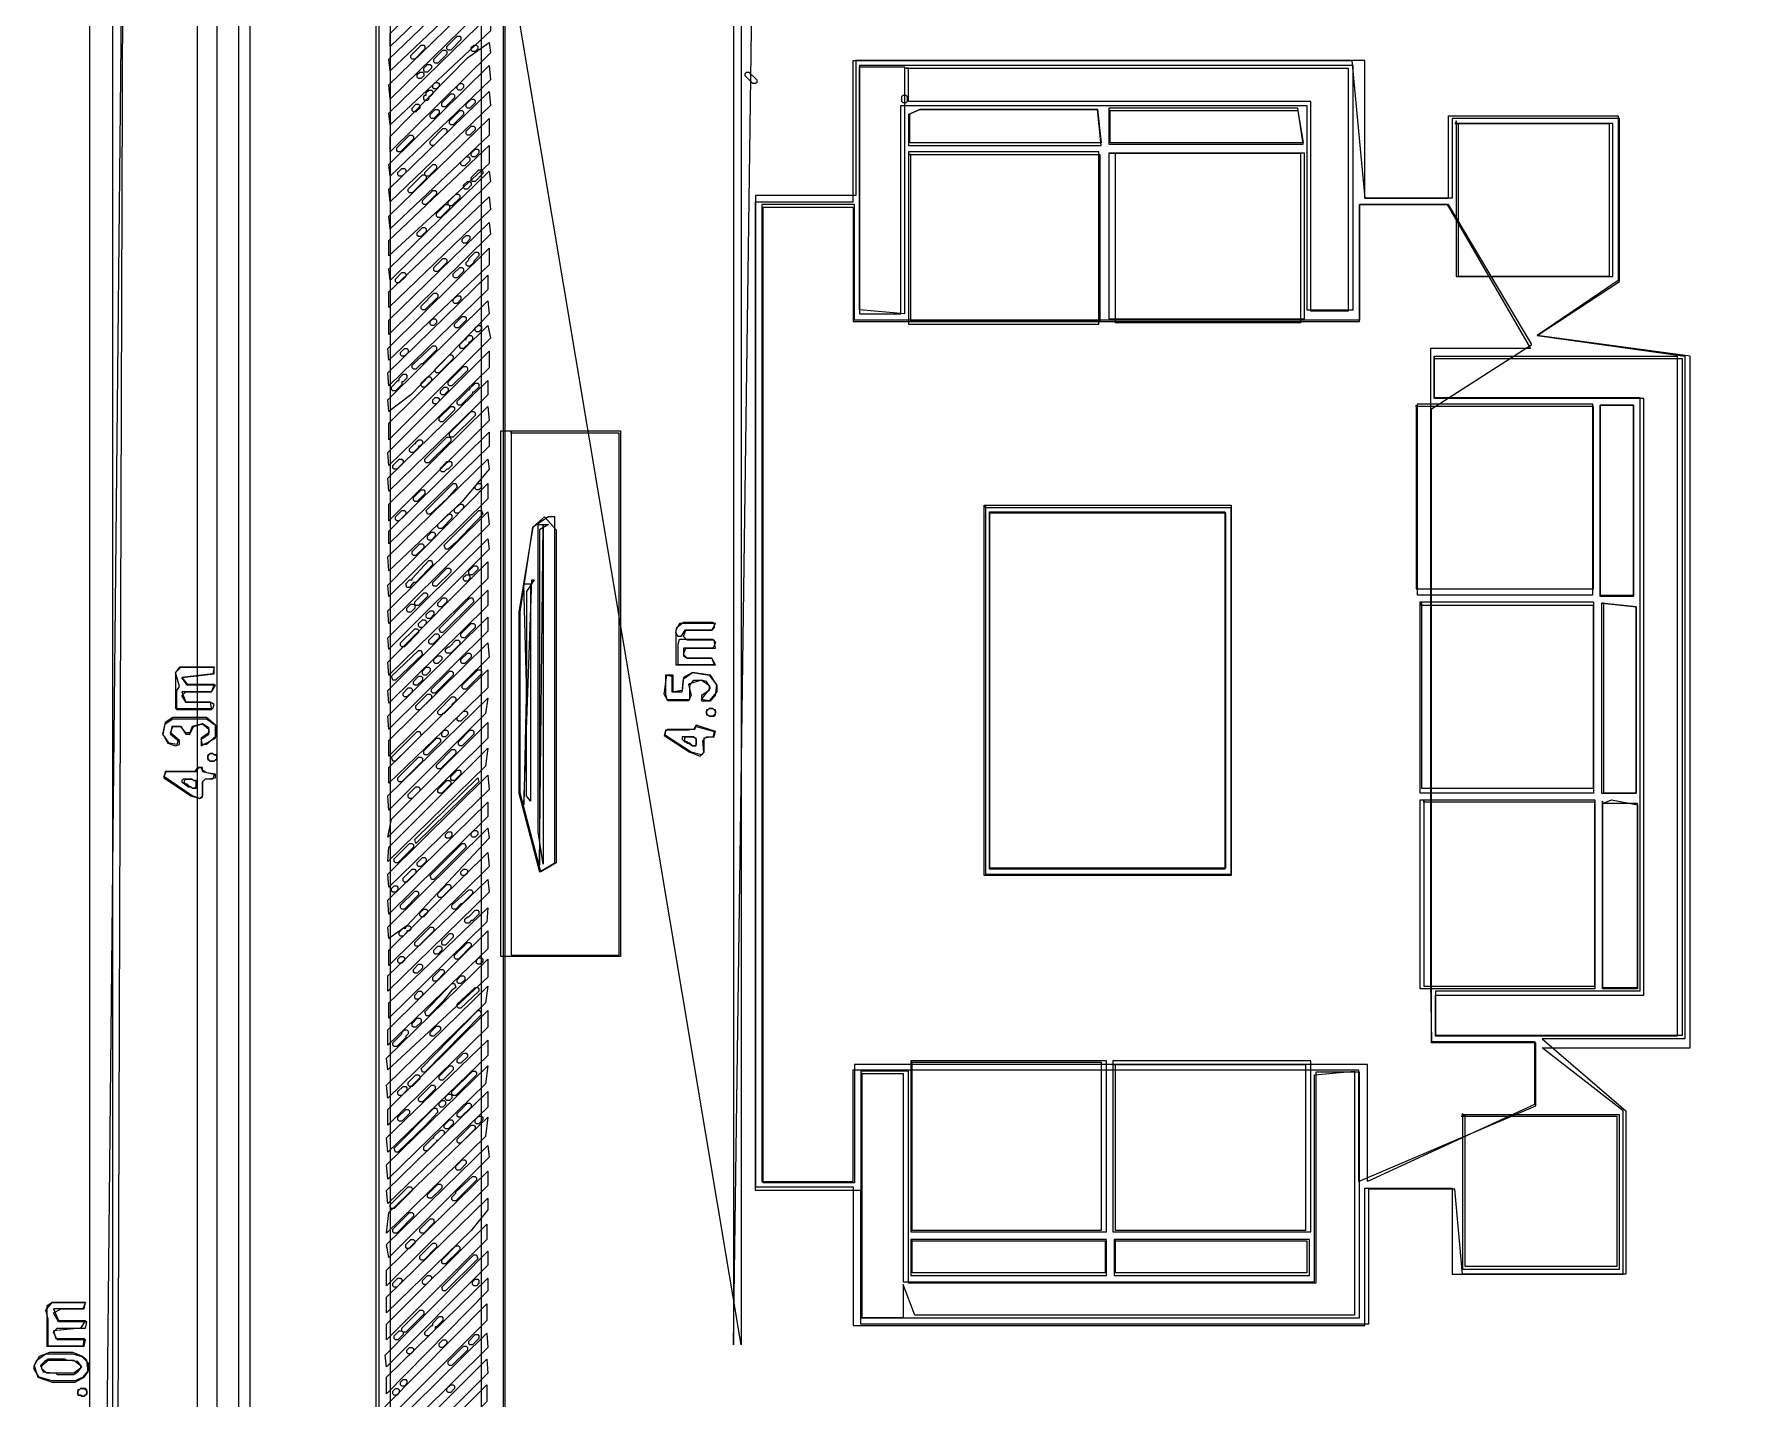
# Model space of a CAD drawing. Header units: millimetres. Extents: x 78 to 4002, y 104 to 3999.
# Drawn here: x 78 to 1406, y 2115 to 3176 of the extents above; entities that cross this region are included whole.
import ezdxf

# ---------------------------------------------------------------- set-up
doc = ezdxf.new("R2010")
doc.units = ezdxf.units.MM

msp = doc.modelspace()

# ---------------------------------------------------------------- linework, layer by layer
for points in [[(346, 3513), (2041, 3760), (3743, 3517), (3743, 759), (1400, 759), (1400, 1524), (910, 1107), (441, 1254), (441, 799), (1040, 799), (589, 1156), (1146, 748), (344, 748), (344, 3513)], [(346, 3514), (346, 745), (1145, 745), (1369, 1029), (1400, 748), (3769, 748), (3769, 3517), (2728, 3517), (2728, 3758), (1449, 3758), (1449, 3518), (346, 3518)], [(121, 3530), (121, 730), (149, 3504), (284, 3504), (121, 3530)], [(121, 3529), (283, 3513), (139, 3513), (139, 730), (148, 3529)], [(355, 3508), (355, 753), (1135, 753), (1066, 1031), (1066, 788), (409, 788), (409, 1263), (1072, 1263), (1072, 1541), (1031, 1279), (427, 1279), (427, 1772), (1074, 1772), (426, 1797), (426, 3461), (694, 3506), (355, 3506)], [(220, 3481), (220, 1798), (246, 1784), (246, 3454), (284, 3465), (220, 3481)], [(226, 3473), (283, 3464), (237, 3456), (237, 1785), (205, 1799), (205, 3473)], [(3648, 3461), (2771, 3461), (2771, 1761), (2518, 3198), (628, 3198), (628, 2157), (444, 3255), (444, 1805), (1083, 1805), (441, 1296), (1703, 1778), (1952, 1000), (1952, 1776), (2572, 1776), (1990, 1597), (1990, 811), (2676, 811), (2852, 1780), (2964, 809), (3667, 809), (2945, 2193), (3294, 2542), (3659, 2061), (3659, 3461)], [(443, 3253), (622, 3253), (622, 2157), (637, 3256), (2517, 3256), (2517, 2048), (2681, 1760), (2880, 2241), (3100, 1783), (2881, 1564), (2853, 1780), (2753, 1564), (2572, 1781), (1954, 1781), (1954, 1223), (1703, 1778), (1088, 1525), (869, 1720), (1080, 1807), (443, 1807), (443, 3253)], [(432, 3245), (433, 3242), (355, 3167), (355, 3177), (421, 3243), (432, 3245)], [(433, 3233), (433, 3222), (355, 3148), (354, 3157), (433, 3233)], [(432, 3213), (432, 3201), (355, 3126), (354, 3137), (432, 3213)], [(433, 3192), (433, 3179), (355, 3106), (354, 3115), (433, 3192)], [(409, 3175), (410, 3174), (410, 3172), (402, 3164), (400, 3164), (399, 3165), (399, 3167), (407, 3175), (409, 3175)], [(432, 3170), (433, 3162), (355, 3085), (355, 3097), (415, 3158), (432, 3170)], [(381, 3168), (382, 3167), (382, 3165), (374, 3157), (372, 3157), (371, 3158), (371, 3160), (379, 3168), (381, 3168)], [(398, 3164), (399, 3163), (399, 3161), (392, 3154), (390, 3154), (389, 3155), (389, 3157), (396, 3164), (398, 3164)], [(420, 3168), (422, 3168), (423, 3167), (423, 3165), (421, 3163), (419, 3163), (418, 3164), (418, 3166), (420, 3168)], [(432, 3152), (433, 3141), (355, 3066), (354, 3075), (432, 3152)], [(378, 3147), (380, 3147), (381, 3146), (381, 3144), (379, 3142), (377, 3142), (376, 3143), (376, 3145), (378, 3147)], [(386, 3153), (387, 3152), (387, 3150), (384, 3147), (382, 3147), (381, 3148), (381, 3150), (384, 3153), (386, 3153)], [(631, 3146), (632, 3147), (634, 3147), (640, 3141), (640, 3139), (639, 3138), (637, 3138), (631, 3144), (631, 3146)], [(718, 3156), (1103, 3156), (1113, 3049), (1178, 3049), (1178, 3113), (1310, 3113), (1310, 2985), (1247, 2942), (1362, 2926), (1362, 2395), (1251, 2395), (1316, 2339), (1316, 2212), (1189, 2212), (1183, 2278), (1116, 2278), (1116, 2173), (721, 2173), (721, 2277), (639, 2277), (639, 3046), (715, 3046), (715, 3156)], [(717, 3156), (717, 3051), (639, 3051), (639, 2280), (715, 2280), (715, 2172), (1113, 2172), (1113, 2279), (1181, 2279), (1181, 2212), (1314, 2212), (1314, 2339), (1251, 2388), (1366, 2388), (1366, 2926), (1247, 2942), (1311, 2984), (1311, 3111), (1181, 3111), (1181, 3049), (1113, 3049), (1113, 3156), (717, 3156)], [(720, 3149), (720, 2959), (752, 2959), (752, 3121), (1068, 3121), (1068, 2962), (1104, 2962), (1104, 3152), (720, 3152)], [(722, 3151), (755, 3151), (755, 2959), (720, 2962), (720, 3151)], [(756, 3150), (1100, 3150), (1100, 2961), (1071, 2961), (1071, 3124), (758, 3124), (758, 3150)], [(387, 3133), (388, 3132), (388, 3130), (386, 3128), (385, 3128), (385, 3126), (384, 3125), (382, 3125), (381, 3126), (381, 3128), (382, 3129), (383, 3129), (383, 3131), (385, 3133), (387, 3133)], [(390, 3139), (392, 3139), (393, 3138), (393, 3136), (391, 3134), (389, 3134), (388, 3135), (388, 3137), (390, 3139)], [(409, 3138), (411, 3138), (412, 3137), (412, 3135), (410, 3133), (408, 3133), (407, 3134), (407, 3136), (409, 3138)], [(432, 3132), (433, 3121), (355, 3046), (354, 3056), (432, 3132)], [(377, 3122), (378, 3121), (378, 3119), (375, 3116), (373, 3116), (372, 3117), (372, 3119), (375, 3122), (377, 3122)], [(404, 3130), (405, 3129), (405, 3127), (398, 3120), (396, 3120), (395, 3121), (395, 3123), (402, 3130), (404, 3130)], [(420, 3126), (421, 3125), (421, 3123), (417, 3119), (415, 3119), (414, 3120), (414, 3122), (418, 3126), (420, 3126)], [(754, 3129), (756, 3129), (757, 3128), (757, 3124), (756, 3123), (754, 3123), (753, 3124), (753, 3128), (754, 3129)], [(432, 3111), (432, 3098), (355, 3025), (354, 3035), (432, 3111)], [(392, 3118), (393, 3117), (393, 3115), (389, 3111), (387, 3111), (386, 3112), (386, 3114), (390, 3118), (392, 3118)], [(411, 3117), (412, 3116), (412, 3114), (404, 3106), (402, 3106), (401, 3107), (401, 3109), (409, 3117), (411, 3117)], [(758, 3114), (767, 3118), (905, 3118), (908, 3092), (759, 3092), (759, 3114)], [(758, 3114), (758, 3090), (908, 3090), (905, 3118), (767, 3118), (758, 3114)], [(914, 3118), (914, 3091), (1065, 3091), (1061, 3119), (914, 3119)], [(914, 3117), (1061, 3117), (1065, 3092), (915, 3092), (915, 3117)], [(1183, 3107), (1303, 3107), (1303, 2988), (1186, 2988), (1186, 3107)], [(1184, 3109), (1184, 2988), (1306, 2988), (1306, 3107), (1184, 3107)], [(372, 3098), (373, 3097), (373, 3095), (363, 3085), (361, 3085), (360, 3086), (360, 3088), (370, 3098), (372, 3098)], [(398, 3103), (399, 3102), (399, 3100), (389, 3090), (387, 3090), (386, 3091), (386, 3093), (396, 3103), (398, 3103)], [(420, 3105), (421, 3104), (421, 3102), (417, 3098), (415, 3098), (414, 3099), (414, 3101), (418, 3105), (420, 3105)], [(432, 3090), (432, 3076), (354, 3004), (354, 3016), (432, 3090)], [(416, 3081), (417, 3080), (417, 3078), (413, 3074), (411, 3074), (410, 3075), (410, 3077), (414, 3081), (416, 3081)], [(423, 3087), (424, 3086), (424, 3084), (421, 3081), (419, 3081), (418, 3082), (418, 3084), (421, 3087), (423, 3087)], [(758, 3084), (758, 2951), (906, 2951), (906, 3085), (758, 3085)], [(758, 3083), (907, 3083), (907, 2953), (760, 2953), (760, 3083)], [(914, 3084), (1063, 3084), (1063, 2952), (919, 2952), (919, 3084)], [(1065, 3084), (914, 3084), (914, 2955), (1066, 2955), (1066, 3084)], [(432, 3070), (433, 3062), (355, 2985), (354, 2994), (432, 3070)], [(366, 3072), (367, 3071), (367, 3069), (364, 3066), (362, 3066), (361, 3067), (361, 3069), (364, 3072), (366, 3072)], [(382, 3067), (383, 3066), (383, 3064), (372, 3053), (370, 3053), (369, 3054), (369, 3056), (380, 3067), (382, 3067)], [(390, 3075), (391, 3074), (391, 3072), (385, 3066), (383, 3066), (382, 3067), (382, 3069), (388, 3075), (390, 3075)], [(426, 3071), (427, 3070), (427, 3068), (421, 3062), (419, 3062), (418, 3063), (418, 3065), (424, 3071), (426, 3071)], [(390, 3055), (391, 3054), (391, 3052), (383, 3044), (381, 3044), (380, 3045), (380, 3047), (388, 3055), (390, 3055)], [(417, 3062), (418, 3061), (418, 3059), (415, 3056), (413, 3056), (412, 3057), (412, 3059), (415, 3062), (417, 3062)], [(432, 3050), (433, 3040), (354, 2964), (354, 2976), (432, 3050)], [(400, 3044), (401, 3043), (401, 3041), (394, 3034), (392, 3034), (391, 3035), (391, 3037), (398, 3044), (400, 3044)], [(408, 3052), (409, 3051), (409, 3049), (403, 3043), (401, 3043), (400, 3044), (400, 3046), (406, 3052), (408, 3052)], [(1178, 3044), (1109, 3044), (1109, 2954), (716, 2954), (716, 3044), (644, 3044), (644, 2284), (715, 2284), (715, 2371), (1108, 2371), (1108, 2284), (1246, 2343), (1246, 2392), (1165, 2392), (1165, 2885), (1243, 2935), (1178, 3044)], [(1177, 3044), (1242, 2932), (1164, 2932), (1164, 2438), (1165, 2393), (1245, 2393), (1245, 2344), (1115, 2284), (1115, 2375), (716, 2375), (716, 2283), (645, 2283), (645, 3042), (715, 3042), (715, 2953), (1109, 2953), (1109, 3044), (1177, 3044)], [(432, 3030), (433, 3021), (354, 2943), (354, 2954), (432, 3030)], [(382, 3026), (383, 3025), (383, 3023), (379, 3019), (377, 3019), (376, 3020), (376, 3022), (380, 3026), (382, 3026)], [(416, 3020), (417, 3019), (417, 3017), (414, 3014), (412, 3014), (411, 3015), (411, 3017), (414, 3020), (416, 3020)], [(432, 3010), (432, 2997), (354, 2923), (353, 2932), (432, 3010)], [(398, 3002), (399, 3001), (399, 2999), (392, 2992), (390, 2992), (389, 2993), (389, 2995), (396, 3002), (398, 3002)], [(423, 3007), (424, 3006), (424, 3004), (420, 3000), (420, 2999), (417, 2996), (415, 2996), (414, 2997), (414, 2999), (416, 3001), (416, 3002), (421, 3007), (423, 3007)], [(431, 2989), (431, 2978), (354, 2903), (353, 2913), (431, 2989)], [(366, 2991), (367, 2990), (367, 2988), (362, 2983), (360, 2983), (359, 2984), (359, 2986), (364, 2991), (366, 2991)], [(411, 2995), (412, 2994), (412, 2992), (407, 2987), (405, 2987), (404, 2988), (404, 2990), (409, 2995), (411, 2995)], [(391, 2975), (392, 2974), (392, 2972), (382, 2962), (380, 2962), (379, 2963), (379, 2965), (389, 2975), (391, 2975)], [(431, 2969), (432, 2959), (371, 2896), (354, 2883), (353, 2892), (431, 2969)], [(409, 2973), (410, 2972), (410, 2970), (407, 2967), (405, 2967), (404, 2968), (404, 2970), (407, 2973), (409, 2973)], [(431, 2950), (433, 2940), (354, 2861), (354, 2874), (431, 2950)], [(388, 2955), (390, 2955), (391, 2954), (391, 2952), (389, 2950), (387, 2950), (386, 2951), (386, 2953), (388, 2955)], [(413, 2957), (414, 2956), (414, 2954), (408, 2948), (406, 2948), (405, 2949), (405, 2951), (411, 2957), (413, 2957)], [(423, 2950), (425, 2950), (426, 2949), (426, 2947), (424, 2945), (422, 2945), (421, 2946), (421, 2948), (423, 2950)], [(390, 2934), (391, 2933), (391, 2931), (380, 2920), (379, 2920), (375, 2916), (373, 2916), (372, 2917), (372, 2919), (388, 2934), (390, 2934)], [(418, 2942), (419, 2941), (419, 2939), (417, 2937), (416, 2937), (416, 2936), (412, 2932), (410, 2932), (409, 2933), (409, 2935), (413, 2939), (414, 2939), (414, 2940), (416, 2942), (418, 2942)], [(432, 2930), (432, 2917), (354, 2841), (353, 2851), (432, 2930)], [(368, 2932), (369, 2931), (369, 2929), (366, 2926), (364, 2926), (363, 2927), (363, 2929), (366, 2932), (368, 2932)], [(403, 2927), (404, 2926), (404, 2924), (393, 2913), (391, 2913), (390, 2914), (390, 2916), (401, 2927), (403, 2927)], [(1167, 2926), (1356, 2926), (1356, 2397), (1168, 2397), (1168, 2429), (1330, 2429), (1330, 2893), (1167, 2893), (1167, 2926)], [(1167, 2926), (1167, 2894), (1327, 2894), (1327, 2432), (1168, 2432), (1168, 2398), (1360, 2398), (1360, 2924), (1167, 2924)], [(367, 2912), (368, 2911), (368, 2909), (365, 2906), (364, 2906), (364, 2904), (359, 2899), (357, 2899), (356, 2900), (356, 2902), (361, 2907), (362, 2907), (362, 2909), (365, 2912), (367, 2912)], [(386, 2910), (387, 2909), (387, 2907), (382, 2902), (380, 2902), (379, 2903), (379, 2905), (384, 2910), (386, 2910)], [(414, 2918), (415, 2917), (415, 2915), (403, 2903), (401, 2903), (400, 2904), (400, 2906), (412, 2918), (414, 2918)], [(431, 2907), (431, 2896), (354, 2821), (353, 2831), (431, 2907)], [(390, 2894), (392, 2894), (393, 2893), (393, 2891), (391, 2889), (389, 2889), (388, 2890), (388, 2892), (390, 2894)], [(399, 2902), (400, 2901), (400, 2899), (397, 2896), (395, 2896), (394, 2897), (394, 2899), (397, 2902), (399, 2902)], [(423, 2905), (424, 2904), (424, 2902), (420, 2898), (419, 2898), (419, 2897), (410, 2888), (408, 2888), (407, 2889), (407, 2891), (416, 2900), (417, 2900), (417, 2901), (421, 2905), (423, 2905)], [(431, 2887), (432, 2876), (354, 2798), (354, 2811), (431, 2887)], [(404, 2887), (405, 2886), (405, 2884), (396, 2875), (394, 2875), (393, 2876), (393, 2878), (402, 2887), (404, 2887)], [(420, 2883), (421, 2882), (421, 2880), (404, 2863), (402, 2863), (401, 2864), (401, 2866), (418, 2883), (420, 2883)], [(1153, 2888), (1153, 2745), (1291, 2745), (1291, 2887), (1153, 2887)], [(1155, 2889), (1290, 2889), (1290, 2740), (1154, 2740), (1154, 2889)], [(1297, 2888), (1322, 2888), (1322, 2739), (1296, 2739), (1296, 2888)], [(1296, 2888), (1296, 2740), (1322, 2740), (1322, 2888), (1296, 2888)], [(449, 2868), (534, 2868), (534, 2459), (441, 2459), (441, 2868)], [(449, 2868), (449, 2460), (533, 2460), (533, 2866), (449, 2866)], [(432, 2867), (432, 2856), (354, 2780), (354, 2790), (432, 2867)], [(379, 2861), (380, 2860), (380, 2858), (378, 2856), (377, 2856), (377, 2855), (373, 2851), (371, 2851), (370, 2852), (370, 2854), (374, 2858), (375, 2858), (375, 2859), (377, 2861), (379, 2861)], [(401, 2863), (402, 2862), (402, 2860), (385, 2843), (383, 2843), (382, 2844), (382, 2846), (399, 2863), (401, 2863)], [(431, 2846), (432, 2838), (411, 2813), (354, 2759), (353, 2770), (431, 2846)], [(364, 2846), (365, 2845), (365, 2843), (360, 2838), (358, 2838), (357, 2839), (357, 2841), (362, 2846), (364, 2846)], [(402, 2844), (403, 2843), (403, 2841), (400, 2838), (399, 2838), (397, 2836), (395, 2836), (394, 2837), (394, 2839), (399, 2844), (402, 2844)], [(431, 2827), (431, 2815), (354, 2739), (353, 2748), (431, 2827)], [(381, 2822), (382, 2821), (382, 2819), (376, 2813), (374, 2813), (373, 2814), (373, 2816), (379, 2822), (381, 2822)], [(406, 2827), (407, 2824), (399, 2815), (386, 2803), (384, 2803), (383, 2806), (404, 2827), (406, 2827)], [(423, 2827), (425, 2827), (426, 2826), (426, 2824), (424, 2822), (422, 2822), (421, 2823), (421, 2825), (423, 2827)], [(431, 2805), (432, 2795), (354, 2718), (353, 2728), (431, 2805)], [(366, 2806), (367, 2805), (367, 2803), (362, 2798), (360, 2798), (359, 2799), (359, 2801), (364, 2806), (366, 2806)], [(402, 2803), (403, 2802), (403, 2800), (395, 2792), (393, 2792), (392, 2793), (392, 2795), (400, 2803), (402, 2803)], [(426, 2806), (427, 2803), (406, 2781), (400, 2776), (398, 2776), (397, 2779), (424, 2806), (426, 2806)], [(411, 2811), (412, 2810), (412, 2808), (408, 2804), (406, 2804), (405, 2805), (405, 2807), (409, 2811), (411, 2811)], [(819, 2810), (1009, 2810), (1009, 2522), (817, 2522), (817, 2810)], [(818, 2810), (818, 2523), (1009, 2523), (1009, 2808), (818, 2808)], [(823, 2805), (1004, 2805), (1004, 2527), (821, 2527), (821, 2805)], [(821, 2804), (821, 2528), (1005, 2528), (1005, 2804), (821, 2804)], [(389, 2789), (390, 2788), (390, 2786), (387, 2783), (385, 2783), (384, 2784), (384, 2786), (387, 2789), (389, 2789)], [(478, 2801), (466, 2793), (455, 2727), (455, 2586), (471, 2525), (483, 2532), (483, 2801)], [(475, 2801), (484, 2791), (484, 2532), (472, 2525), (456, 2586), (456, 2727), (466, 2793), (475, 2801)], [(474, 2795), (474, 2531), (470, 2556), (470, 2795)], [(478, 2795), (471, 2791), (471, 2530), (474, 2795)], [(431, 2784), (432, 2776), (354, 2698), (353, 2707), (431, 2784)], [(380, 2780), (381, 2779), (381, 2777), (375, 2771), (373, 2771), (372, 2772), (372, 2774), (378, 2780), (380, 2780)], [(431, 2766), (431, 2753), (354, 2678), (353, 2688), (431, 2766)], [(387, 2767), (388, 2764), (375, 2750), (373, 2750), (370, 2746), (368, 2746), (367, 2749), (370, 2752), (372, 2752), (372, 2753), (385, 2767), (387, 2767)], [(422, 2763), (423, 2762), (423, 2760), (419, 2756), (417, 2756), (416, 2757), (416, 2759), (420, 2763), (422, 2763)], [(401, 2761), (402, 2760), (402, 2758), (391, 2747), (389, 2747), (388, 2748), (388, 2750), (399, 2761), (401, 2761)], [(414, 2756), (416, 2756), (417, 2755), (417, 2753), (415, 2751), (413, 2751), (412, 2752), (412, 2754), (414, 2756)], [(467, 2752), (461, 2743), (461, 2674), (459, 2577), (465, 2752)], [(464, 2749), (464, 2580), (461, 2584), (461, 2671), (459, 2749)], [(431, 2744), (431, 2732), (354, 2656), (353, 2666), (431, 2744)], [(383, 2742), (384, 2741), (384, 2739), (377, 2732), (375, 2732), (374, 2733), (374, 2735), (381, 2742), (383, 2742)], [(398, 2738), (399, 2737), (399, 2735), (395, 2731), (393, 2731), (392, 2732), (392, 2734), (396, 2738), (398, 2738)], [(419, 2738), (420, 2735), (396, 2711), (394, 2711), (393, 2714), (417, 2738), (419, 2738)], [(1158, 2735), (1291, 2735), (1291, 2586), (1156, 2586), (1156, 2735)], [(1157, 2735), (1157, 2590), (1291, 2590), (1291, 2732), (1157, 2732)], [(431, 2723), (431, 2712), (354, 2636), (353, 2646), (431, 2723)], [(373, 2733), (374, 2732), (374, 2730), (371, 2727), (369, 2727), (368, 2728), (368, 2730), (371, 2733), (373, 2733)], [(388, 2728), (389, 2727), (389, 2725), (386, 2722), (384, 2722), (383, 2723), (383, 2725), (386, 2728), (388, 2728)], [(1297, 2734), (1297, 2586), (1324, 2586), (1324, 2731), (1297, 2734)], [(1298, 2734), (1324, 2731), (1324, 2586), (1299, 2586), (1299, 2734)], [(376, 2714), (377, 2713), (377, 2711), (366, 2700), (364, 2700), (363, 2701), (363, 2703), (374, 2714), (376, 2714)], [(382, 2721), (383, 2720), (383, 2718), (380, 2715), (378, 2715), (377, 2716), (377, 2718), (380, 2721), (382, 2721)], [(392, 2710), (393, 2709), (393, 2707), (388, 2702), (386, 2702), (385, 2703), (385, 2705), (390, 2710), (392, 2710)], [(420, 2718), (421, 2717), (421, 2715), (413, 2707), (411, 2707), (410, 2708), (410, 2710), (418, 2718), (420, 2718)], [(577, 2711), (578, 2715), (583, 2719), (606, 2719), (607, 2718), (607, 2715), (605, 2713), (584, 2713), (581, 2708), (579, 2708), (577, 2711)], [(580, 2718), (577, 2713), (577, 2686), (608, 2686), (605, 2691), (586, 2691), (583, 2694), (585, 2699), (608, 2699), (607, 2705), (586, 2705), (583, 2708), (585, 2713), (605, 2713), (608, 2718), (580, 2718)], [(431, 2703), (432, 2692), (354, 2615), (354, 2627), (431, 2703)], [(379, 2697), (380, 2694), (359, 2674), (357, 2674), (356, 2677), (377, 2697), (379, 2697)], [(408, 2705), (409, 2704), (409, 2702), (402, 2695), (399, 2695), (398, 2696), (398, 2698), (400, 2700), (401, 2700), (406, 2705), (408, 2705)], [(417, 2695), (418, 2694), (418, 2692), (413, 2687), (411, 2687), (410, 2688), (410, 2690), (415, 2695), (417, 2695)], [(580, 2706), (606, 2706), (608, 2703), (606, 2699), (583, 2699), (583, 2693), (586, 2691), (605, 2691), (607, 2686), (579, 2686), (579, 2702), (580, 2706)], [(192, 2684), (218, 2684), (217, 2679), (193, 2676), (197, 2671), (218, 2671), (216, 2665), (193, 2665), (196, 2657), (215, 2657), (216, 2651), (189, 2651), (189, 2666), (191, 2669), (188, 2680), (192, 2684)], [(191, 2684), (188, 2680), (188, 2652), (217, 2652), (218, 2655), (215, 2657), (196, 2657), (193, 2662), (196, 2665), (216, 2665), (219, 2670), (197, 2670), (193, 2676), (218, 2679), (218, 2684), (191, 2684)], [(431, 2682), (431, 2668), (354, 2594), (354, 2606), (431, 2682)], [(385, 2684), (386, 2683), (386, 2681), (383, 2678), (381, 2678), (380, 2679), (380, 2681), (383, 2684), (385, 2684)], [(394, 2693), (395, 2692), (395, 2690), (392, 2687), (390, 2687), (389, 2688), (389, 2690), (392, 2693), (394, 2693)], [(425, 2682), (426, 2681), (426, 2679), (414, 2667), (412, 2667), (411, 2668), (411, 2670), (423, 2682), (425, 2682)], [(379, 2677), (380, 2676), (380, 2674), (376, 2670), (374, 2670), (373, 2671), (373, 2673), (377, 2677), (379, 2677)], [(403, 2681), (404, 2680), (404, 2678), (390, 2664), (388, 2664), (387, 2665), (387, 2667), (401, 2681), (403, 2681)], [(609, 2670), (609, 2665), (603, 2658), (597, 2659), (604, 2668), (601, 2673), (597, 2674), (587, 2671), (589, 2662), (587, 2658), (571, 2658), (568, 2663), (570, 2678), (574, 2677), (574, 2665), (582, 2665), (583, 2675), (590, 2680), (603, 2678), (609, 2670)], [(609, 2670), (604, 2678), (590, 2680), (583, 2676), (582, 2666), (575, 2665), (575, 2678), (569, 2678), (569, 2663), (570, 2659), (588, 2659), (588, 2670), (591, 2674), (597, 2674), (603, 2670), (603, 2666), (597, 2662), (597, 2658), (604, 2658), (608, 2662), (609, 2670)], [(431, 2660), (429, 2648), (354, 2573), (353, 2584), (431, 2660)], [(371, 2668), (372, 2667), (372, 2665), (368, 2661), (366, 2661), (365, 2662), (365, 2664), (369, 2668), (371, 2668)], [(386, 2663), (387, 2662), (387, 2660), (378, 2651), (376, 2651), (375, 2652), (375, 2654), (384, 2663), (386, 2663)], [(405, 2661), (406, 2660), (406, 2658), (403, 2655), (403, 2654), (397, 2648), (396, 2648), (395, 2647), (393, 2647), (392, 2648), (392, 2650), (403, 2661), (405, 2661)], [(219, 2639), (212, 2645), (186, 2645), (180, 2641), (178, 2632), (182, 2625), (188, 2623), (191, 2624), (191, 2627), (184, 2633), (186, 2638), (192, 2638), (196, 2632), (199, 2632), (202, 2638), (209, 2640), (214, 2636), (214, 2633), (208, 2629), (208, 2623), (219, 2629), (219, 2639)], [(219, 2639), (219, 2630), (212, 2624), (209, 2624), (208, 2628), (214, 2632), (214, 2637), (209, 2640), (201, 2638), (199, 2633), (196, 2633), (192, 2638), (185, 2638), (184, 2632), (190, 2627), (189, 2624), (183, 2625), (178, 2632), (180, 2640), (186, 2644), (212, 2644), (219, 2639)], [(414, 2650), (415, 2649), (415, 2647), (410, 2642), (408, 2642), (407, 2643), (407, 2645), (412, 2650), (414, 2650)], [(603, 2652), (606, 2652), (608, 2650), (608, 2648), (606, 2646), (603, 2646), (601, 2648), (601, 2650), (603, 2652)], [(601, 2651), (601, 2647), (602, 2647), (603, 2646), (607, 2646), (608, 2647), (608, 2651), (607, 2651), (606, 2652), (603, 2652), (602, 2651), (601, 2651)], [(431, 2641), (431, 2629), (353, 2552), (356, 2566), (431, 2641)], [(378, 2634), (379, 2631), (359, 2611), (357, 2611), (356, 2614), (376, 2634), (378, 2634)], [(393, 2629), (394, 2628), (394, 2626), (384, 2616), (382, 2616), (381, 2617), (381, 2619), (391, 2629), (393, 2629)], [(397, 2635), (399, 2635), (400, 2634), (400, 2632), (398, 2630), (396, 2630), (395, 2631), (395, 2633), (397, 2635)], [(419, 2635), (420, 2634), (420, 2632), (411, 2623), (409, 2623), (408, 2624), (408, 2626), (417, 2635), (419, 2635)], [(608, 2634), (593, 2639), (591, 2636), (587, 2635), (571, 2635), (569, 2635), (568, 2631), (588, 2618), (596, 2615), (599, 2618), (598, 2627), (601, 2630), (607, 2630), (608, 2634)], [(607, 2634), (606, 2630), (599, 2629), (599, 2618), (597, 2616), (589, 2618), (569, 2631), (569, 2634), (571, 2636), (587, 2636), (592, 2636), (593, 2638), (607, 2634)], [(582, 2630), (582, 2628), (584, 2626), (585, 2626), (586, 2625), (587, 2625), (590, 2623), (593, 2623), (593, 2629), (592, 2629), (591, 2630), (582, 2630)], [(584, 2629), (585, 2630), (591, 2630), (593, 2628), (593, 2624), (592, 2623), (590, 2623), (588, 2625), (587, 2625), (586, 2626), (585, 2626), (584, 2627), (584, 2629)], [(215, 2617), (217, 2617), (218, 2616), (219, 2616), (220, 2615), (220, 2613), (218, 2611), (215, 2611), (213, 2613), (213, 2615), (215, 2617)], [(213, 2616), (213, 2612), (214, 2612), (215, 2611), (218, 2611), (219, 2612), (220, 2612), (220, 2616), (218, 2616), (217, 2617), (215, 2617), (214, 2616), (213, 2616)], [(431, 2621), (429, 2607), (353, 2533), (354, 2544), (431, 2621)], [(405, 2620), (406, 2619), (406, 2617), (394, 2605), (392, 2605), (391, 2606), (391, 2608), (403, 2620), (405, 2620)], [(218, 2601), (217, 2597), (211, 2597), (209, 2595), (209, 2584), (207, 2582), (201, 2584), (179, 2599), (181, 2603), (204, 2603), (206, 2606), (208, 2606), (209, 2603), (218, 2601)], [(219, 2601), (212, 2602), (209, 2604), (209, 2606), (205, 2606), (203, 2603), (180, 2603), (179, 2598), (200, 2584), (207, 2582), (209, 2583), (209, 2595), (211, 2597), (219, 2598), (219, 2601)], [(379, 2614), (380, 2613), (380, 2611), (364, 2595), (362, 2595), (361, 2596), (361, 2598), (377, 2614), (379, 2614)], [(409, 2604), (410, 2603), (410, 2601), (405, 2596), (403, 2596), (402, 2597), (402, 2599), (407, 2604), (409, 2604)], [(193, 2596), (193, 2595), (198, 2591), (200, 2591), (201, 2590), (204, 2590), (204, 2596), (202, 2596), (201, 2597), (194, 2597), (193, 2596)], [(195, 2596), (196, 2597), (201, 2597), (202, 2596), (203, 2596), (204, 2595), (204, 2591), (203, 2590), (201, 2590), (200, 2591), (199, 2591), (197, 2593), (196, 2593), (195, 2594), (195, 2596)], [(431, 2600), (432, 2589), (354, 2513), (353, 2523), (431, 2600)], [(377, 2591), (378, 2590), (378, 2588), (372, 2582), (370, 2582), (369, 2583), (369, 2585), (375, 2591), (377, 2591)], [(423, 2598), (424, 2595), (375, 2547), (374, 2550), (423, 2598)], [(401, 2596), (402, 2595), (402, 2593), (395, 2586), (393, 2586), (392, 2587), (392, 2589), (399, 2596), (401, 2596)], [(431, 2579), (431, 2568), (354, 2492), (353, 2503), (431, 2579)], [(1160, 2581), (1292, 2581), (1292, 2434), (1156, 2434), (1156, 2581)], [(1159, 2581), (1159, 2436), (1292, 2436), (1292, 2579), (1159, 2579)], [(1305, 2581), (1325, 2577), (1325, 2434), (1298, 2434), (1298, 2578), (1305, 2581)], [(1298, 2580), (1298, 2435), (1325, 2435), (1325, 2578), (1298, 2578)], [(431, 2559), (432, 2551), (368, 2483), (354, 2473), (353, 2482), (431, 2559)], [(400, 2556), (402, 2556), (403, 2555), (403, 2553), (401, 2551), (399, 2551), (398, 2552), (398, 2554), (400, 2556)], [(420, 2557), (422, 2557), (423, 2556), (423, 2554), (421, 2552), (419, 2552), (418, 2553), (418, 2555), (420, 2557)], [(431, 2540), (432, 2529), (354, 2452), (354, 2464), (431, 2540)], [(372, 2547), (373, 2546), (373, 2544), (361, 2532), (359, 2532), (358, 2533), (358, 2535), (370, 2547), (372, 2547)], [(382, 2536), (383, 2535), (383, 2533), (379, 2529), (377, 2529), (376, 2530), (376, 2532), (380, 2536), (382, 2536)], [(413, 2547), (414, 2544), (389, 2519), (387, 2519), (386, 2522), (411, 2547), (413, 2547)], [(374, 2527), (375, 2526), (375, 2524), (368, 2517), (366, 2517), (365, 2518), (365, 2520), (372, 2527), (374, 2527)], [(412, 2527), (414, 2527), (415, 2526), (415, 2524), (413, 2522), (411, 2522), (410, 2523), (410, 2525), (412, 2527)], [(431, 2519), (432, 2509), (353, 2432), (353, 2444), (431, 2519)], [(358, 2514), (360, 2514), (361, 2513), (361, 2511), (359, 2509), (357, 2509), (356, 2510), (356, 2512), (358, 2514)], [(376, 2510), (377, 2509), (377, 2507), (366, 2496), (364, 2496), (363, 2497), (363, 2499), (374, 2510), (376, 2510)], [(401, 2515), (402, 2514), (402, 2512), (395, 2505), (393, 2505), (392, 2506), (392, 2508), (399, 2515), (401, 2515)], [(418, 2511), (419, 2510), (419, 2508), (411, 2500), (410, 2500), (406, 2496), (404, 2496), (403, 2497), (403, 2499), (416, 2511), (418, 2511)], [(431, 2497), (430, 2486), (354, 2411), (354, 2423), (431, 2497)], [(383, 2496), (384, 2495), (384, 2493), (381, 2490), (379, 2490), (378, 2491), (378, 2493), (381, 2496), (383, 2496)], [(370, 2483), (371, 2482), (371, 2480), (370, 2479), (368, 2479), (368, 2478), (365, 2475), (363, 2475), (362, 2476), (362, 2478), (365, 2481), (367, 2481), (367, 2482), (368, 2483), (370, 2483)], [(423, 2495), (424, 2494), (424, 2492), (419, 2487), (418, 2487), (416, 2485), (414, 2485), (413, 2486), (413, 2488), (415, 2490), (416, 2490), (421, 2495), (423, 2495)], [(431, 2479), (431, 2465), (353, 2390), (353, 2402), (431, 2479)], [(388, 2482), (389, 2481), (389, 2479), (377, 2467), (375, 2467), (374, 2468), (374, 2470), (386, 2482), (388, 2482)], [(403, 2477), (404, 2476), (404, 2474), (398, 2468), (396, 2468), (395, 2469), (395, 2471), (401, 2477), (403, 2477)], [(417, 2470), (418, 2469), (418, 2467), (408, 2457), (406, 2457), (405, 2458), (405, 2460), (415, 2470), (417, 2470)], [(431, 2457), (431, 2443), (353, 2371), (352, 2380), (431, 2457)], [(363, 2459), (365, 2459), (366, 2458), (366, 2456), (364, 2454), (362, 2454), (361, 2455), (361, 2457), (363, 2459)], [(394, 2467), (395, 2466), (395, 2464), (392, 2461), (390, 2461), (389, 2462), (389, 2464), (392, 2467), (394, 2467)], [(424, 2458), (426, 2458), (427, 2457), (427, 2455), (425, 2453), (423, 2453), (422, 2454), (422, 2456), (424, 2458)], [(379, 2453), (380, 2452), (380, 2450), (376, 2446), (374, 2446), (373, 2447), (373, 2449), (377, 2453), (379, 2453)], [(396, 2449), (397, 2448), (397, 2446), (391, 2440), (389, 2440), (388, 2441), (388, 2443), (394, 2449), (396, 2449)], [(412, 2444), (413, 2443), (413, 2441), (410, 2438), (408, 2438), (407, 2439), (407, 2441), (410, 2444), (412, 2444)], [(431, 2436), (429, 2423), (353, 2349), (352, 2359), (431, 2436)], [(379, 2432), (380, 2431), (380, 2429), (377, 2426), (375, 2426), (374, 2427), (374, 2429), (377, 2432), (379, 2432)], [(405, 2438), (406, 2435), (403, 2433), (396, 2424), (385, 2413), (383, 2413), (382, 2416), (403, 2438), (405, 2438)], [(423, 2435), (424, 2434), (424, 2432), (410, 2419), (408, 2419), (407, 2420), (407, 2422), (421, 2435), (423, 2435)], [(431, 2417), (431, 2404), (353, 2328), (353, 2340), (431, 2417)], [(425, 2417), (426, 2414), (382, 2369), (380, 2369), (379, 2372), (423, 2417), (425, 2417)], [(378, 2411), (379, 2410), (379, 2408), (375, 2404), (373, 2404), (372, 2405), (372, 2407), (376, 2411), (378, 2411)], [(393, 2405), (394, 2404), (394, 2402), (389, 2397), (387, 2397), (386, 2398), (386, 2400), (391, 2405), (393, 2405)], [(431, 2394), (431, 2382), (353, 2307), (352, 2318), (431, 2394)], [(368, 2402), (369, 2401), (369, 2399), (367, 2397), (367, 2396), (360, 2389), (358, 2389), (357, 2390), (357, 2392), (364, 2399), (364, 2400), (366, 2402), (368, 2402)], [(414, 2384), (415, 2383), (415, 2381), (410, 2376), (408, 2376), (407, 2377), (407, 2379), (412, 2384), (414, 2384)], [(760, 2378), (760, 2245), (912, 2245), (912, 2378), (760, 2378)], [(760, 2377), (908, 2377), (908, 2246), (761, 2246), (761, 2377)], [(917, 2376), (917, 2245), (1071, 2245), (1071, 2378), (917, 2378)], [(431, 2374), (429, 2360), (353, 2286), (352, 2297), (431, 2374)], [(377, 2367), (378, 2366), (378, 2364), (372, 2358), (370, 2358), (369, 2359), (369, 2361), (375, 2367), (377, 2367)], [(403, 2374), (404, 2373), (404, 2371), (396, 2363), (394, 2363), (393, 2364), (393, 2366), (401, 2374), (403, 2374)], [(421, 2370), (422, 2369), (422, 2367), (406, 2351), (404, 2351), (403, 2352), (403, 2354), (419, 2370), (421, 2370)], [(721, 2368), (754, 2368), (754, 2206), (1074, 2206), (1074, 2367), (1105, 2370), (1105, 2180), (763, 2180), (754, 2204), (754, 2178), (722, 2178), (722, 2368)], [(721, 2369), (721, 2178), (1109, 2178), (1109, 2369), (1075, 2369), (1075, 2205), (758, 2205), (758, 2370), (721, 2370)], [(917, 2375), (1067, 2375), (1067, 2246), (919, 2246), (919, 2375)], [(431, 2354), (431, 2342), (353, 2267), (352, 2277), (431, 2354)], [(367, 2358), (368, 2357), (368, 2355), (364, 2351), (362, 2351), (361, 2352), (361, 2354), (365, 2358), (367, 2358)], [(389, 2359), (390, 2358), (390, 2356), (380, 2346), (378, 2346), (377, 2347), (377, 2349), (387, 2359), (389, 2359)], [(400, 2352), (402, 2352), (403, 2351), (403, 2349), (401, 2347), (399, 2347), (398, 2348), (398, 2350), (400, 2352)], [(391, 2341), (392, 2338), (382, 2327), (361, 2307), (359, 2307), (358, 2310), (389, 2341), (391, 2341)], [(369, 2340), (370, 2339), (370, 2337), (364, 2331), (362, 2331), (361, 2332), (361, 2334), (367, 2340), (369, 2340)], [(395, 2347), (397, 2347), (398, 2346), (398, 2344), (396, 2342), (394, 2342), (393, 2343), (393, 2345), (395, 2347)], [(417, 2345), (418, 2344), (418, 2342), (410, 2334), (408, 2334), (407, 2335), (407, 2337), (415, 2345), (417, 2345)], [(1189, 2337), (1189, 2216), (1311, 2216), (1311, 2336), (1189, 2336)], [(431, 2334), (429, 2319), (352, 2244), (354, 2260), (431, 2334)], [(396, 2324), (397, 2323), (397, 2321), (392, 2316), (391, 2316), (391, 2315), (384, 2308), (382, 2308), (381, 2309), (381, 2311), (388, 2318), (389, 2318), (389, 2319), (394, 2324), (396, 2324)], [(403, 2332), (404, 2331), (404, 2329), (400, 2325), (398, 2325), (397, 2326), (397, 2328), (401, 2332), (403, 2332)], [(420, 2328), (421, 2327), (421, 2325), (410, 2314), (408, 2314), (407, 2315), (407, 2317), (418, 2328), (420, 2328)], [(426, 2335), (427, 2334), (427, 2332), (424, 2329), (422, 2329), (421, 2330), (421, 2332), (424, 2335), (426, 2335)], [(1188, 2335), (1309, 2335), (1309, 2218), (1191, 2218), (1191, 2335)], [(431, 2312), (432, 2303), (354, 2225), (352, 2235), (431, 2312)], [(413, 2301), (414, 2300), (414, 2298), (409, 2293), (407, 2293), (406, 2294), (406, 2296), (411, 2301), (413, 2301)], [(431, 2292), (431, 2281), (352, 2203), (352, 2215), (431, 2292)], [(421, 2288), (422, 2287), (422, 2285), (406, 2269), (404, 2269), (403, 2270), (403, 2272), (406, 2275), (406, 2276), (419, 2288), (421, 2288)], [(431, 2271), (431, 2262), (418, 2246), (352, 2182), (352, 2194), (431, 2271)], [(371, 2280), (372, 2279), (372, 2277), (358, 2263), (356, 2263), (355, 2264), (355, 2266), (369, 2280), (371, 2280)], [(394, 2282), (395, 2281), (395, 2279), (387, 2271), (385, 2271), (384, 2272), (384, 2274), (392, 2282), (394, 2282)], [(372, 2260), (373, 2259), (373, 2257), (360, 2244), (358, 2244), (357, 2245), (357, 2247), (370, 2260), (372, 2260)], [(430, 2251), (430, 2239), (352, 2161), (352, 2173), (430, 2251)], [(388, 2255), (389, 2254), (389, 2252), (381, 2244), (379, 2244), (378, 2245), (378, 2247), (386, 2255), (388, 2255)], [(373, 2239), (374, 2238), (374, 2236), (370, 2232), (368, 2232), (367, 2233), (367, 2235), (371, 2239), (373, 2239)], [(390, 2236), (391, 2235), (391, 2233), (381, 2223), (379, 2223), (378, 2224), (378, 2226), (388, 2236), (390, 2236)], [(408, 2234), (409, 2233), (409, 2231), (398, 2220), (396, 2220), (395, 2221), (395, 2223), (406, 2234), (408, 2234)], [(760, 2239), (760, 2211), (912, 2211), (912, 2239), (760, 2239)], [(760, 2238), (911, 2238), (911, 2213), (761, 2213), (761, 2238)], [(918, 2239), (918, 2211), (1070, 2211), (1070, 2239), (918, 2239)], [(918, 2238), (1068, 2238), (1068, 2213), (919, 2213), (919, 2238)], [(431, 2230), (431, 2219), (352, 2140), (351, 2149), (431, 2230)], [(422, 2227), (423, 2224), (398, 2199), (396, 2199), (395, 2202), (420, 2227), (422, 2227)], [(431, 2209), (431, 2199), (352, 2119), (352, 2132), (431, 2209)], [(363, 2209), (364, 2208), (364, 2206), (360, 2202), (358, 2202), (357, 2203), (357, 2205), (361, 2209), (363, 2209)], [(386, 2211), (387, 2210), (387, 2208), (383, 2204), (381, 2204), (380, 2205), (380, 2207), (384, 2211), (386, 2211)], [(421, 2208), (423, 2208), (424, 2207), (424, 2205), (422, 2203), (420, 2203), (419, 2204), (419, 2206), (421, 2208)], [(92, 2190), (118, 2190), (116, 2185), (93, 2185), (97, 2176), (118, 2176), (114, 2170), (93, 2168), (95, 2162), (117, 2162), (116, 2156), (89, 2156), (89, 2177), (87, 2184), (92, 2190)], [(118, 2190), (92, 2190), (88, 2187), (88, 2156), (117, 2156), (118, 2161), (96, 2161), (93, 2167), (96, 2170), (118, 2170), (119, 2175), (97, 2175), (93, 2182), (99, 2185), (117, 2185), (118, 2190)], [(430, 2189), (430, 2176), (352, 2098), (351, 2109), (430, 2189)], [(380, 2184), (381, 2183), (381, 2181), (367, 2167), (365, 2167), (364, 2168), (364, 2170), (378, 2184), (380, 2184)], [(395, 2179), (396, 2178), (396, 2176), (391, 2171), (390, 2171), (390, 2169), (385, 2164), (383, 2164), (382, 2165), (382, 2167), (387, 2172), (388, 2172), (388, 2174), (393, 2179), (395, 2179)], [(430, 2166), (431, 2155), (352, 2077), (354, 2091), (430, 2166)], [(364, 2168), (365, 2167), (365, 2165), (361, 2161), (359, 2161), (358, 2162), (358, 2164), (362, 2168), (364, 2168)], [(423, 2165), (424, 2164), (424, 2162), (419, 2157), (417, 2157), (416, 2158), (416, 2160), (421, 2165), (423, 2165)], [(78, 2141), (81, 2132), (92, 2128), (110, 2128), (117, 2132), (120, 2136), (119, 2145), (116, 2148), (108, 2151), (90, 2151), (82, 2148), (78, 2141)], [(370, 2155), (372, 2155), (373, 2154), (373, 2152), (371, 2150), (369, 2150), (368, 2151), (368, 2153), (370, 2155)], [(398, 2161), (399, 2160), (399, 2158), (396, 2155), (394, 2155), (393, 2156), (393, 2158), (396, 2161), (398, 2161)], [(414, 2156), (415, 2155), (415, 2153), (403, 2141), (401, 2141), (400, 2142), (400, 2144), (412, 2156), (414, 2156)], [(78, 2141), (80, 2145), (87, 2150), (108, 2150), (115, 2148), (120, 2143), (120, 2137), (116, 2132), (110, 2129), (92, 2129), (82, 2132), (78, 2138), (78, 2141)], [(83, 2141), (85, 2136), (95, 2135), (96, 2134), (109, 2134), (112, 2136), (115, 2140), (112, 2144), (103, 2145), (102, 2146), (89, 2146), (86, 2144), (83, 2141)], [(84, 2141), (89, 2145), (102, 2145), (103, 2145), (109, 2145), (114, 2141), (114, 2139), (109, 2135), (96, 2135), (95, 2135), (88, 2135), (84, 2138), (84, 2141)], [(430, 2146), (431, 2135), (352, 2056), (351, 2067), (430, 2146)], [(430, 2126), (430, 2113), (352, 2036), (351, 2047), (430, 2126)], [(365, 2130), (367, 2130), (368, 2129), (368, 2127), (366, 2125), (364, 2125), (363, 2126), (363, 2128), (365, 2130)], [(404, 2126), (405, 2125), (405, 2123), (402, 2120), (400, 2120), (399, 2121), (399, 2123), (402, 2126), (404, 2126)], [(114, 2123), (117, 2123), (119, 2121), (119, 2119), (117, 2117), (115, 2117), (114, 2118), (113, 2118), (112, 2119), (112, 2121), (114, 2123)], [(112, 2122), (112, 2118), (114, 2118), (115, 2117), (117, 2117), (119, 2119), (119, 2122), (118, 2123), (114, 2123), (113, 2122), (112, 2122)], [(359, 2123), (361, 2123), (362, 2122), (362, 2120), (360, 2118), (358, 2118), (357, 2119), (357, 2121), (359, 2123)]]:
    msp.add_lwpolyline(points, close=True)

doc.saveas('drawing.dxf')
